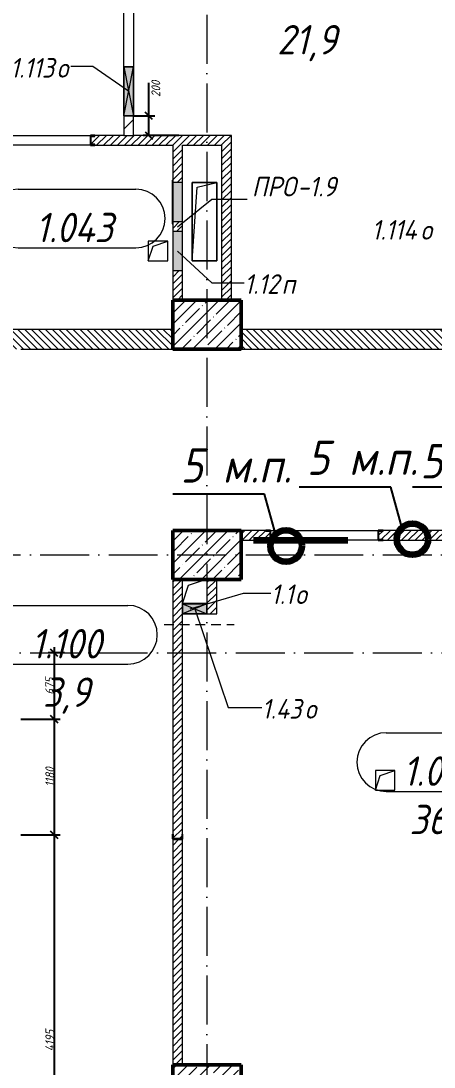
# Model space of a CAD drawing. Header units: millimetres. Extents: x -401725 to 250493, y 305116 to 802890.
# Drawn here: x -95265 to -91045, y 529373 to 540044 of the extents above; entities that cross this region are included whole.
import ezdxf

# ---------------------------------------------------------------- set-up
doc = ezdxf.new("R2010")
doc.units = ezdxf.units.MM
doc.linetypes.add('200_ШТРИХ_ш1п0_6_', pattern=[160, 100, -60])
doc.linetypes.add('50_200_ШТРИХ_1Т_ш5_п1_п1_', pattern=[700, 500, -100, 0, -100])
for name, color, linetype, lineweight in [('20.3) Грунтовка', 1, 'Continuous', 90), ('20.5.2) СТ-8 Замена плитки Дм. монт штук', 200, 'Continuous', 211), ('A-____-____-DIMS', 7, 'Continuous', 9), ('A-DETL-GENF-OTLN', 7, 'Continuous', 9), ('A-FLOR-____-OTLN', 7, 'Continuous', 9), ('A-GENM-____-IDEN', 7, 'Continuous', 9), ('A-GENM-____-MCUT', 7, 'Continuous', 25), ('A-GENM-____-OTLN', 7, 'Continuous', 9), ('A-GENM-____-OTLN-1', 7, 'Continuous', 25), ('A-GLAZ-____-IDEN', 7, 'Continuous', 9), ('A-GLAZ-____-OTLN', 7, 'Continuous', 9), ('A-WALL-____-MCUT', 7, 'Continuous', 13), ('A-WALL-____-MCUT-1', 7, 'Continuous', 9), ('A-WALL-____-PATT-1', 7, 'Continuous', 9), ('A-WALL-FNSH-MCUT-1', 7, 'Continuous', 9), ('I-WALL-____-OTLN', 7, 'Continuous', 9), ('S-COLS-____-MCUT', 7, 'Continuous', 50), ('S-COLS-____-OTLN', 7, 'Continuous', 9), ('S-GRID-____-OTLN-1', 7, '50_200_ШТРИХ_1Т_ш5_п1_п1_', 9)]:
    doc.layers.add(name, color=color, linetype=linetype, lineweight=lineweight)
for name, color, linetype, lineweight, true_color in [('A-AREA-IDEN-1', 7, 'Continuous', 9, 0x000000), ('A-DETL-GENF-OTLN-3', 9, 'Continuous', 9, 0x808080), ('A-DETL-GENF-OTLN-4', 9, '200_ШТРИХ_ш1п0_6_', 9, 0x808080), ('A-GLAZ-____-OTLN-1', 7, 'Continuous', 9, 0xc0c0c0)]:
    doc.layers.add(name, color=color, linetype=linetype, lineweight=lineweight, true_color=true_color)
doc.styles.add('ISOCPEUR_I', font='isocpeui.ttf', dxfattribs={"width": 0.9, "height": 2.5})
doc.styles.add('ISOCPEUR_I_11', font='isocpeui.ttf', dxfattribs={"width": 0.9, "height": 200})
doc.styles.add('ISOCPEUR_I_7', font='isocpeui.ttf', dxfattribs={"width": 0.9, "height": 90})
doc.dimstyles.new('ISO-1_8_0_9К_СРЕДНИЙ_Кладочные_1', dxfattribs={"dimscale": 304.8, "dimtxt": 89.638306, "dimasz": 0.246063, "dimexe": 0.19685, "dimexo": 0, "dimgap": 0, "dimtad": 1, "dimdec": 3, "dimrnd": 0.001, "dimdsep": 46, "dimtxsty": 'ISOCPEUR_I_7', "dimblk1": 'OBLIQUE', "dimblk2": 'OBLIQUE', "dimsah": 1, "dimcen": 0.09, "dimdle": 0.19685, "dimazin": 0, "dimtfac": 1, "dimtdec": 4, "dimtix": 1, "dimtmove": 0, "dimatfit": 3, "dimfxl": 1, "dimtvp": 1, "dimtolj": 1, "dimtzin": 0, "dimarcsym": 2})
doc.dimstyles.new('ISO-1_8_0_9К_СРЕДНИЙ_Кладочные_2', dxfattribs={"dimscale": 304.8, "dimtxt": 89.638306, "dimasz": 0.246063, "dimexe": 0.19685, "dimexo": 0, "dimgap": 0, "dimtad": 1, "dimdec": 3, "dimrnd": 0.001, "dimdsep": 46, "dimtxsty": 'ISOCPEUR_I_7', "dimblk1": 'OBLIQUE', "dimblk2": 'OBLIQUE', "dimsah": 1, "dimcen": 0.09, "dimdle": 0.19685, "dimazin": 0, "dimtfac": 1, "dimtdec": 4, "dimtix": 1, "dimtmove": 1, "dimatfit": 3, "dimfxl": 1, "dimtvp": 1, "dimtolj": 1, "dimtzin": 0, "dimarcsym": 2})
pattern_1 = [(135, (-176515.067, 459015.94), (-35.35534, -35.35534), [])]
pattern_2 = [(45, (-176515.067, 459015.94), (-35.35534, 35.35534), [])]

# ---------------------------------------------------------------- blocks, each defined once
blk = doc.blocks.new('BSC_Колонна _Прямоугольная - 500х700-V155-АР1_План отверстий 1 этажа в осях 1-64_Ю-ЯЯ')
at = {"layer": 'S-COLS-____-OTLN'}
h = blk.add_hatch(dxfattribs=at)
h.set_pattern_fill('FP_167', color=256, style=0, pattern_type=2)
h.set_pattern_definition([(315, (-70131.04, 83150), (114.04925, 114.04925), []), (315, (-70131.04, 83035.95), (114.04925, 114.04925), [201.613, -40.323, 3.353, -36.97])])
h.paths.add_polyline_path([(-250, -350), (250, -350), (250, 350), (-250, 350)], flags=0)
at = {"layer": 'S-COLS-____-MCUT'}
for p, q in [((250, 350), (-250, 350)), ((-250, 350), (-250, -350)), ((250, -350), (250, 350)), ((-250, -350), (250, -350))]:
    blk.add_line(p, q, dxfattribs=at)
blk = doc.blocks.new('BSC_Колонна _Прямоугольная - 500х700-V158-АР1_План отверстий 1 этажа в осях 1-64_Ю-ЯЯ')
at = {"layer": 'S-COLS-____-OTLN'}
h = blk.add_hatch(dxfattribs=at)
h.set_pattern_fill('FP_170', color=256, style=0, pattern_type=2)
h.set_pattern_definition([(315, (-75581.04, 83150), (114.04925, 114.04925), []), (315, (-75581.04, 83035.95), (114.04925, 114.04925), [201.613, -40.323, 3.353, -36.97])])
h.paths.add_polyline_path([(-250, -350), (250, -350), (250, 350), (-250, 350)], flags=0)
at = {"layer": 'S-COLS-____-MCUT'}
for p, q in [((250, 350), (-250, 350)), ((-250, 350), (-250, -350)), ((250, -350), (250, 350)), ((-250, -350), (250, -350))]:
    blk.add_line(p, q, dxfattribs=at)
blk = doc.blocks.new('BSC_Колонна _Прямоугольная - 500х700-V161-АР1_План отверстий 1 этажа в осях 1-64_Ю-ЯЯ')
at = {"layer": 'S-COLS-____-OTLN'}
h = blk.add_hatch(dxfattribs=at)
h.set_pattern_fill('FP_173', color=256, style=0, pattern_type=2)
h.set_pattern_definition([(315, (-77931.04, 83150), (114.04925, 114.04925), []), (315, (-77931.04, 83035.95), (114.04925, 114.04925), [201.613, -40.323, 3.353, -36.97])])
h.paths.add_polyline_path([(-250, 350), (-250, -350), (250, -350), (250, 350)], flags=0)
at = {"layer": 'S-COLS-____-MCUT'}
for p, q in [((250, 350), (-250, 350)), ((-250, 350), (-250, -350)), ((250, -350), (250, 350)), ((-250, -350), (250, -350))]:
    blk.add_line(p, q, dxfattribs=at)
blk = doc.blocks.new('154_Фахверк_СКБ_Швеллер - Тип_100_3600-27825154-АР1_План отверстий 1 этажа в осях 1-64_Ю-ЯЯ')
at = {"layer": 'A-GENM-____-MCUT'}
for p, q in [((175, 50), (125, 50)), ((125, 50), (125, -50)), ((128, 47), (175, 47)), ((128, -47), (128, 47)), ((175, 47), (175, 50)), ((125, -50), (175, -50)), ((175, -47), (128, -47)), ((175, -50), (175, -47))]:
    blk.add_line(p, q, dxfattribs=at)
blk = doc.blocks.new('154_Фахверк_СКБ_Швеллер - Тип_100_4010-27789772-АР1_План отверстий 1 этажа в осях 1-64_Ю-ЯЯ')
at = {"layer": 'A-GENM-____-MCUT'}
for p, q in [((175, 50), (125, 50)), ((125, 50), (125, -50)), ((128, 47), (175, 47)), ((128, -47), (128, 47)), ((175, 47), (175, 50)), ((125, -50), (175, -50)), ((175, -47), (128, -47)), ((175, -50), (175, -47))]:
    blk.add_line(p, q, dxfattribs=at)
blk = doc.blocks.new('154_Стойка_СКБ_Швеллер - СМ-2230_100-28218823-АР1_План отверстий 1 этажа в осях 1-64_Ю-ЯЯ')
at = {"layer": 'A-GENM-____-MCUT'}
for p, q in [((171, 50), (125, 50)), ((125, 50), (125, -50)), ((129.5, 42.4), (171, 42.4)), ((129.5, -42.4), (129.5, 42.4)), ((171, 42.4), (171, 50)), ((125, -50), (171, -50)), ((171, -42.4), (129.5, -42.4)), ((171, -50), (171, -42.4))]:
    blk.add_line(p, q, dxfattribs=at)
blk = doc.blocks.new('AR_Отверстие Ниша - Лючок-32402270-АР1_План отверстий 1 этажа в осях 1-64_Ю-ЯЯ')
at = {"layer": 'A-GLAZ-____-OTLN'}
blk.add_hatch(color=256, dxfattribs=at).paths.add_polyline_path([(200, -50), (200, 50), (-200, 50), (-200, -50)], flags=0)
for p, q in [((200, 50), (-200, 50)), ((-200, 50), (-200, -50)), ((200, -50), (200, 50)), ((-200, -50), (200, -50))]:
    blk.add_line(p, q, dxfattribs=at)
blk = doc.blocks.new('Л_Общий_Лючок - Лючок-29684370-АР1_План отверстий 1 этажа в осях 1-64_Ю-ЯЯ')
at = {"layer": 'A-GLAZ-____-OTLN-1'}
blk.add_hatch(color=256, dxfattribs=at).paths.add_polyline_path([(-24, 0), (424, 0), (424, 6), (-24, 6)], flags=0)
at = {"layer": 'A-GLAZ-____-OTLN'}
for p, q in [((424, 6), (-24, 6)), ((-24, 6), (-24, 0)), ((424, 6), (424, 0))]:
    blk.add_line(p, q, dxfattribs=at)
blk = doc.blocks.new('AR_Отверстие Ниша - Лючок-32402300-АР1_План отверстий 1 этажа в осях 1-64_Ю-ЯЯ')
at = {"layer": 'A-GLAZ-____-OTLN'}
blk.add_hatch(color=256, dxfattribs=at).paths.add_polyline_path([(200, -50), (200, 50), (-200, 50), (-200, -50)], flags=0)
for p, q in [((200, 50), (-200, 50)), ((-200, 50), (-200, -50)), ((200, -50), (200, 50)), ((-200, -50), (200, -50))]:
    blk.add_line(p, q, dxfattribs=at)
blk = doc.blocks.new('AR_Отверстие прямоугольное _в плите_ - AR_Отверстие прямоугольное _в плите_-30459597-АР1_План отверстий 1 этажа в осях 1-64_Ю-ЯЯ')
at = {"layer": 'A-GENM-____-OTLN'}
for p, q in [((100, 100), (-100, 100)), ((-100, 100), (-100, -100)), ((-100, -100), (-50, 50)), ((-50, 50), (100, 100)), ((100, -100), (100, 100)), ((-100, -100), (100, -100))]:
    blk.add_line(p, q, dxfattribs=at)
blk = doc.blocks.new('AR_Отверстие прямоугольное _в плите_ - AR_Отверстие прямоугольное _в плите_-30459798-АР1_План отверстий 1 этажа в осях 1-64_Ю-ЯЯ')
at = {"layer": 'A-GENM-____-OTLN'}
for p, q in [((125, 400), (-125, 400)), ((-125, 400), (-125, -400)), ((-125, -400), (-75, 350)), ((-75, 350), (125, 400)), ((125, -400), (125, 400)), ((-125, -400), (125, -400))]:
    blk.add_line(p, q, dxfattribs=at)
blk = doc.blocks.new('AR_Отверстие прямоугольное _в плите_ - AR_Отверстие прямоугольное _в плите_-V239-АР1_План отверстий 1 этажа в осях 1-64_Ю-ЯЯ')
at = {"layer": 'A-GENM-____-OTLN'}
for p, q in [((-63, 63), (110, 120)), ((-125, -125), (-63, 63)), ((-125, -125), (125, -125))]:
    blk.add_line(p, q, dxfattribs=at)
blk = doc.blocks.new('AR_Отверстие прямоугольное _в стене__БезПР - AR_Отверстие прямоугольное _в стене__БезПР-36427942-АР1_План отверстий 1 этажа в осях 1-64_Ю-ЯЯ')
at = {"layer": 'A-GLAZ-____-OTLN'}
blk.add_hatch(color=256, dxfattribs=at).paths.add_polyline_path([(-250, -50), (250, -50), (250, 50), (-250, 50)], flags=0)
at = {"layer": 'A-DETL-GENF-OTLN'}
for p, q in [((-250, -50), (-250, 50)), ((-250, 50), (250, 50)), ((250, 50), (-250, -50)), ((-250, 50), (250, -50)), ((250, 50), (-250, 50)), ((-250, 50), (-250, -50)), ((250, 50), (250, -50)), ((250, -50), (250, 50)), ((250, -50), (-250, -50)), ((-250, -50), (250, -50))]:
    blk.add_line(p, q, dxfattribs=at)
at = {"layer": 'A-GLAZ-____-OTLN'}
blk.add_line((250, 50), (-250, 50), dxfattribs=at)
blk = doc.blocks.new('AR_Отверстие прямоугольное _в стене__БезПР - AR_Отверстие прямоугольное _в стене__БезПР-36428405-АР1_План отверстий 1 этажа в осях 1-64_Ю-ЯЯ')
at = {"layer": 'A-GLAZ-____-OTLN'}
blk.add_hatch(color=256, dxfattribs=at).paths.add_polyline_path([(125, -50), (125, 50), (-125, 50), (-125, -50)], flags=0)
at = {"layer": 'A-DETL-GENF-OTLN'}
for p, q in [((-125, -50), (-125, 50)), ((-125, 50), (125, 50)), ((125, 50), (-125, -50)), ((-125, 50), (125, -50)), ((125, 50), (-125, 50)), ((-125, 50), (-125, -50)), ((125, 50), (125, -50)), ((125, -50), (125, 50)), ((125, -50), (-125, -50)), ((-125, -50), (125, -50))]:
    blk.add_line(p, q, dxfattribs=at)
at = {"layer": 'A-GLAZ-____-OTLN'}
blk.add_line((125, 50), (-125, 50), dxfattribs=at)
blk = doc.blocks.new('DET_L_Имитация разреза_ISO2-5 - Верх-36715168-АР1_План отверстий 1 этажа в осях 1-64_Ю-ЯЯ')
at = {"layer": 'A-DETL-GENF-OTLN-4'}
blk.add_line((143, 0), (857, 0), dxfattribs=at)
blk = doc.blocks.new('_Oblique')
at = {"color": 0, "linetype": 'ByBlock', "lineweight": -2}
blk.add_line((-0.5, -0.5), (0.5, 0.5), dxfattribs=at)
blk = doc.blocks.new('*D13667')
at = {"layer": 'A-____-____-DIMS', "color": 0, "lineweight": -2, "transparency": 16777216}
for p, q in [((-93958, 539077), (-93958, 539413)), ((-93958, 538877), (-93958, 539137)), ((-94115, 539077), (-93898, 539077)), ((-93651, 538877), (-94018, 538877))]:
    blk.add_line(p, q, dxfattribs=at)
at = {"layer": 'Defpoints', "color": 0, "transparency": 16777216}
for p in [(-94115, 539077), (-93958, 538877), (-93651, 538877)]:
    blk.add_point(p, dxfattribs=at)
at = {"layer": 'A-____-____-DIMS', "color": 0, "lineweight": -2, "transparency": 16777216, "xscale": 75, "yscale": 75, "zscale": 75}
for p, rotation in [((-93958, 539077), 90), ((-93958, 538877), 270)]:
    blk.add_blockref('_Oblique', p, dxfattribs=dict(at, rotation=rotation))
at = {"layer": 'A-____-____-DIMS', "color": 0, "transparency": 16777216, "insert": (-93932, 539269), "char_height": 90, "width": 409.58, "attachment_point": 1, "rotation": 90, "line_spacing_factor": 1.149209, "style": 'ISOCPEUR_I_7'}
blk.add_mtext('\\A1;200', dxfattribs=at)
blk = doc.blocks.new('*D13673')
at = {"layer": 'A-____-____-DIMS', "color": 0, "lineweight": -2, "transparency": 16777216}
for p, q in [((-94819, 533597), (-94985, 533597)), ((-94925, 533657), (-94925, 532862)), ((-95265, 532922), (-94865, 532922))]:
    blk.add_line(p, q, dxfattribs=at)
at = {"layer": 'Defpoints', "color": 0, "transparency": 16777216}
for p in [(-94819, 533597), (-95265, 532922), (-94925, 532922)]:
    blk.add_point(p, dxfattribs=at)
at = {"layer": 'A-____-____-DIMS', "color": 0, "lineweight": -2, "transparency": 16777216, "xscale": 75, "yscale": 75, "zscale": 75}
for p, rotation in [((-94925, 533597), 90), ((-94925, 532922), 270)]:
    blk.add_blockref('_Oblique', p, dxfattribs=dict(at, rotation=rotation))
at = {"layer": 'A-____-____-DIMS', "color": 0, "transparency": 16777216, "insert": (-94971, 533259), "char_height": 90, "width": 409.58, "attachment_point": 5, "rotation": 90, "style": 'ISOCPEUR_I_7'}
blk.add_mtext('\\A1;675', dxfattribs=at)
blk = doc.blocks.new('*D13674')
at = {"layer": 'A-____-____-DIMS', "color": 0, "lineweight": -2, "transparency": 16777216}
for p, q in [((-94925, 532982), (-94925, 531682)), ((-95265, 532922), (-94865, 532922)), ((-95265, 531742), (-94865, 531742))]:
    blk.add_line(p, q, dxfattribs=at)
at = {"layer": 'Defpoints', "color": 0, "transparency": 16777216}
for p in [(-95265, 532922), (-95265, 531742), (-94925, 531742)]:
    blk.add_point(p, dxfattribs=at)
at = {"layer": 'A-____-____-DIMS', "color": 0, "lineweight": -2, "transparency": 16777216, "xscale": 75, "yscale": 75, "zscale": 75}
for p, rotation in [((-94925, 532922), 90), ((-94925, 531742), 270)]:
    blk.add_blockref('_Oblique', p, dxfattribs=dict(at, rotation=rotation))
at = {"layer": 'A-____-____-DIMS', "color": 0, "transparency": 16777216, "insert": (-94970, 532332), "char_height": 90, "width": 463.36, "attachment_point": 5, "rotation": 90, "style": 'ISOCPEUR_I_7'}
blk.add_mtext('\\A1;1180', dxfattribs=at)
blk = doc.blocks.new('*D13675')
at = {"layer": 'A-____-____-DIMS', "color": 0, "lineweight": -2, "transparency": 16777216}
for p, q in [((-94925, 531802), (-94925, 527487)), ((-95265, 531742), (-94865, 531742)), ((-95265, 527547), (-94865, 527547))]:
    blk.add_line(p, q, dxfattribs=at)
at = {"layer": 'Defpoints', "color": 0, "transparency": 16777216}
for p in [(-95265, 531742), (-95265, 527547), (-94925, 527547)]:
    blk.add_point(p, dxfattribs=at)
at = {"layer": 'A-____-____-DIMS', "color": 0, "lineweight": -2, "transparency": 16777216, "xscale": 75, "yscale": 75, "zscale": 75}
for p, rotation in [((-94925, 531742), 90), ((-94925, 527547), 270)]:
    blk.add_blockref('_Oblique', p, dxfattribs=dict(at, rotation=rotation))
at = {"layer": 'A-____-____-DIMS', "color": 0, "transparency": 16777216, "insert": (-94970, 529644), "char_height": 90, "width": 521.28, "attachment_point": 5, "rotation": 90, "style": 'ISOCPEUR_I_7'}
blk.add_mtext('\\A1;4195', dxfattribs=at)
blk = doc.blocks.new('AAR_СКБ_Марка_помещения_1_5 ммп - Номер _ Площадь-27962135-АИ_План этажа_Стены_1')
at = {"layer": 'A-AREA-IDEN-1'}
for p, q in [((-2.987, 3), (3.013, 3)), ((-2.987, 0), (3.013, 0))]:
    blk.add_line(p, q, dxfattribs=at)
for centre, start, end in [((-2.987, 1.5), 90, 270), ((3.013, 1.5), 270, 90)]:
    blk.add_arc(centre, 1.5, start, end, dxfattribs=at)

msp = doc.modelspace()

# ---------------------------------------------------------------- hatches: boundary and pattern name
at = {"layer": 'A-WALL-____-PATT-1'}
h = msp.add_hatch(dxfattribs=at)
h.set_pattern_fill('FP_4', color=256, style=0, pattern_type=2)
h.set_pattern_definition([(45, (-176515.07, 459015.94), (-84.85281, 84.85281), [])])
h.paths.add_polyline_path([(-94215.0675, 538876.983), (-94115.0675, 538876.983), (-94115.0675, 539076.983), (-94215.0675, 539076.983)], flags=0)
h.paths.add_polyline_path([(-94122.6675, 540401.483), (-94122.6675, 540442.983), (-94115.0675, 540442.983), (-94115.0675, 540696.983), (-94215.0675, 540696.983), (-94215.0675, 540442.983), (-94207.4675, 540442.983), (-94207.4675, 540401.483)], flags=0)
h = msp.add_hatch(dxfattribs=at)
h.set_pattern_fill('FP_5', color=256, style=0, pattern_type=2)
h.set_pattern_definition(pattern_2)
h.paths.add_polyline_path([(-93457.9448, 538776.983), (-93115.0675, 538776.983), (-93115.0675, 538876.983), (-94509.0675, 538876.983), (-94509.0675, 538869.383), (-94550.5675, 538869.383), (-94550.5675, 538784.583), (-94509.0675, 538784.583), (-94509.0675, 538776.983), (-93615.0675, 538776.983)], flags=0)
h.paths.add_polyline_path([(-96105.0675, 538776.983), (-95601.0675, 538776.983), (-95601.0675, 538784.583), (-95559.5675, 538784.583), (-95559.5675, 538869.383), (-95601.0675, 538869.383), (-95601.0675, 538876.983), (-97669.0675, 538876.983), (-97669.0675, 538869.383), (-97710.5675, 538869.383), (-97710.5675, 538784.583), (-97669.0675, 538784.583), (-97669.0675, 538776.983), (-96992.9462, 538776.983)], flags=0)
h.paths.add_polyline_path([(-98761.0675, 538776.983), (-98760.4468, 538784.583), (-98719.5675, 538784.583), (-98719.5675, 538869.383), (-98761.0675, 538869.383), (-98761.0675, 538876.983), (-99015.0675, 538876.983), (-99015.0675, 538776.983), (-98915.0675, 538776.983)], flags=0)
h = msp.add_hatch(dxfattribs=at)
h.set_pattern_fill('FP_5', color=256, style=0, pattern_type=2)
h.set_pattern_definition(pattern_2)
h.paths.add_polyline_path([(-93715.0675, 537196.983), (-93615.0675, 537196.983), (-93615.0675, 537496.983), (-93715.0675, 537496.983), (-93715.0675, 537228.1053)], flags=0)
h.paths.add_polyline_path([(-93715.0675, 537896.983), (-93615.0675, 537896.983), (-93615.0675, 537996.983), (-93715.0675, 537996.983)], flags=0)
h.paths.add_polyline_path([(-93715.0675, 538396.983), (-93615.0675, 538396.983), (-93615.0675, 538776.983), (-93715.0675, 538776.983)], flags=0)
h = msp.add_hatch(dxfattribs=at)
h.set_pattern_fill('FP_5', color=256, style=0, pattern_type=2)
h.set_pattern_definition(pattern_2)
h.paths.add_polyline_path([(-93115.0675, 537196.983), (-93115.0675, 538776.983), (-93215.0675, 538776.983), (-93215.0675, 537196.983)], flags=0)
h = msp.add_hatch(dxfattribs=at)
h.set_pattern_fill('FP_6', color=256, style=0, pattern_type=2)
h.set_pattern_definition(pattern_1)
h.paths.add_polyline_path([(-93715.0675, 536696.983), (-93715.0675, 536896.983), (-98315.0675, 536896.983), (-98315.0675, 536696.983), (-95225.4455, 536696.983)], flags=0)
h = msp.add_hatch(dxfattribs=at)
h.set_pattern_fill('FP_6', color=256, style=0, pattern_type=2)
h.set_pattern_definition(pattern_1)
h.paths.add_polyline_path([(-90415.0675, 536696.983), (-90415.0675, 536896.983), (-93015.0675, 536896.983), (-93015.0675, 536696.983), (-91690.4442, 536696.983)], flags=0)
h = msp.add_hatch(dxfattribs=at)
h.set_pattern_fill('FP_5', color=256, style=0, pattern_type=2)
h.set_pattern_definition(pattern_2)
h.paths.add_polyline_path([(-88155.4428, 534746.983), (-87965.0675, 534746.983), (-87965.0675, 534846.983), (-89765.0675, 534846.983), (-89765.0675, 534746.983)], flags=0)
h.paths.add_polyline_path([(-89815.0675, 534746.983), (-89815.0675, 534749.983), (-89768.0675, 534749.983), (-89768.0675, 534843.983), (-89815.0675, 534843.983), (-89815.0675, 534846.983), (-91565.0675, 534846.983), (-91565.0675, 534843.983), (-91612.0675, 534843.983), (-91612.0675, 534749.983), (-91565.0675, 534749.983), (-91565.0675, 534746.983)], flags=0)
h.paths.add_polyline_path([(-92765.0675, 534746.983), (-92765.0675, 534749.983), (-92718.0675, 534749.983), (-92718.0675, 534843.983), (-92765.0675, 534843.983), (-92765.0675, 534846.983), (-93015.0675, 534846.983), (-93015.0675, 534746.983)], flags=0)
h = msp.add_hatch(dxfattribs=at)
h.set_pattern_fill('FP_5', color=256, style=0, pattern_type=2)
h.set_pattern_definition(pattern_2)
h.paths.add_polyline_path([(-93715.0675, 529396.983), (-93615.0675, 529396.983), (-93615.0675, 531696.983), (-93715.0675, 531696.983)], flags=0)
h.paths.add_polyline_path([(-93618.0675, 531699.983), (-93618.0675, 531746.983), (-93615.0675, 531746.983), (-93615.0675, 534346.983), (-93715.0675, 534346.983), (-93715.0675, 531746.983), (-93712.0675, 531746.983), (-93712.0675, 531699.983), (-93662.4283, 531699.983)], flags=0)
h = msp.add_hatch(dxfattribs=at)
h.set_pattern_fill('FP_5', color=256, style=0, pattern_type=2)
h.set_pattern_definition(pattern_2)
h.paths.add_polyline_path([(-93365.0675, 533996.983), (-93265.0675, 533996.983), (-93265.0675, 534346.983), (-93365.0675, 534346.983), (-93365.0675, 534096.983)], flags=0)

# ---------------------------------------------------------------- linework, layer by layer
at = {"layer": '20.3) Грунтовка', "color": 18, "lineweight": 25, "true_color": 0x000000}
for p, q in [((-92778.3935, 535218.3628), (-93715.0675, 535218.3628)), ((-92657.0555, 534788.7923), (-92778.3935, 535218.3628)), ((-91487.9902, 535287.4974), (-92424.6641, 535287.4974)), ((-91366.6521, 534857.9269), (-91487.9902, 535287.4974)), ((-90329.5439, 535287.4974), (-91266.2178, 535287.4974))]:
    msp.add_line(p, q, dxfattribs=at)
at = {"layer": '20.3) Грунтовка'}
for centre in [(-91266.2178, 534757.4834), (-92556.6212, 534688.3488)]:
    msp.add_circle(centre, 160.5004, dxfattribs=at)
at = {"layer": '20.5.2) СТ-8 Замена плитки Дм. монт штук'}
msp.add_lwpolyline([(-92890.0675, 534746.983), (-91924.8244, 534746.983)], dxfattribs=at)
at = {"layer": 'A-FLOR-____-OTLN'}
for p, q in [((-93515.0675, 538396.983), (-93265.0675, 538396.983)), ((-93515.0675, 537596.983), (-93515.0675, 538396.983)), ((-93265.0675, 538396.983), (-93265.0675, 537596.983)), ((-93265.0675, 537596.983), (-93515.0675, 537596.983)), ((-93365.0675, 534101.983), (-93615.0675, 534101.983))]:
    msp.add_line(p, q, dxfattribs=at)
at = {"layer": 'A-GENM-____-IDEN'}
for p, q in [((-93665.0675, 537942.3712), (-93315.5079, 538227.0308)), ((-93315.5079, 538227.0308), (-92953.6916, 538227.0308))]:
    msp.add_line(p, q, dxfattribs=at)
at = {"layer": 'A-GLAZ-____-IDEN'}
for p, q in [((-94530.2467, 539578.1274), (-94755.3624, 539578.1274)), ((-94165.0675, 539326.983), (-94530.2467, 539578.1274)), ((-93665.0675, 537696.983), (-93315.5079, 537372.3495)), ((-93315.5079, 537372.3495), (-92983.9483, 537372.3495)), ((-93535.0675, 534046.983), (-92991.5078, 534208.6197)), ((-92991.5078, 534208.6197), (-92712.4446, 534208.6197)), ((-93490.0675, 534046.983), (-93148.4365, 533039.2133)), ((-93148.4365, 533039.2133), (-92804.8677, 533039.2133))]:
    msp.add_line(p, q, dxfattribs=at)
at = {"layer": 'A-WALL-____-MCUT'}
for p, q in [((-93715.0675, 536896.983), (-98315.0675, 536896.983)), ((-90415.0675, 536896.983), (-93015.0675, 536896.983)), ((-95265.0675, 536696.983), (-93715.0675, 536696.983)), ((-93015.0675, 536696.983), (-90215.0675, 536696.983))]:
    msp.add_line(p, q, dxfattribs=at)
at = {"layer": 'A-WALL-____-MCUT-1'}
msp.add_line((-94215.0675, 538876.983), (-94115.0675, 538876.983), dxfattribs=at)
at = {"layer": 'A-WALL-FNSH-MCUT-1'}
for p, q in [((-94215.0675, 539076.983), (-94215.0675, 538876.983)), ((-94115.0675, 538876.983), (-94115.0675, 539076.983)), ((-94215.0675, 538876.983), (-94509.0675, 538876.983)), ((-93115.0675, 538876.983), (-94115.0675, 538876.983)), ((-93115.0675, 537196.983), (-93115.0675, 538876.983)), ((-94509.0675, 538776.983), (-93715.0675, 538776.983)), ((-93715.0675, 538776.983), (-93715.0675, 538396.983)), ((-93615.0675, 538776.983), (-93215.0675, 538776.983)), ((-93615.0675, 538396.983), (-93615.0675, 538776.983)), ((-93215.0675, 538776.983), (-93215.0675, 537196.983)), ((-93715.0675, 537996.983), (-93715.0675, 537896.983)), ((-93615.0675, 537896.983), (-93615.0675, 537996.983)), ((-93715.0675, 537496.983), (-93715.0675, 537196.983)), ((-93615.0675, 537196.983), (-93615.0675, 537496.983)), ((-92765.0675, 534846.983), (-93015.0675, 534846.983)), ((-89815.0675, 534846.983), (-91565.0675, 534846.983)), ((-93015.0675, 534746.983), (-92765.0675, 534746.983)), ((-91565.0675, 534746.983), (-89815.0675, 534746.983)), ((-93715.0675, 534346.983), (-93715.0675, 531746.983)), ((-93615.0675, 534096.983), (-93615.0675, 534346.983)), ((-93365.0675, 534346.983), (-93365.0675, 534096.983)), ((-93265.0675, 533996.983), (-93265.0675, 534346.983)), ((-93615.0675, 531746.983), (-93615.0675, 533996.983)), ((-93365.0675, 533996.983), (-93265.0675, 533996.983)), ((-93715.0675, 531696.983), (-93715.0675, 529396.983)), ((-93615.0675, 529396.983), (-93615.0675, 531696.983))]:
    msp.add_line(p, q, dxfattribs=at)
at = {"layer": 'I-WALL-____-OTLN'}
for p, q in [((-94215.0675, 539576.983), (-94215.0675, 540396.983)), ((-94115.0675, 540396.983), (-94115.0675, 539576.983)), ((-95555.0675, 538876.983), (-94555.0675, 538876.983)), ((-94555.0675, 538776.983), (-95555.0675, 538776.983)), ((-92715.0675, 534846.983), (-91615.0675, 534846.983)), ((-91615.0675, 534746.983), (-92715.0675, 534746.983))]:
    msp.add_line(p, q, dxfattribs=at)
at = {"layer": 'S-GRID-____-OTLN-1'}
for p, q in [((-93365.0675, 549908.7924), (-93365.0675, 498597.5699)), ((-127273.0498, 534596.983), (-72440.6609, 534596.983)), ((-142077.6215, 533596.983), (-72440.6609, 533596.983))]:
    msp.add_line(p, q, dxfattribs=at)

# ---------------------------------------------------------------- block references
at = {"layer": 'A-AREA-IDEN-1', "xscale": 199.9999999999999, "yscale": 199.9999999999999, "zscale": 199.9999999999999}
for p in [(-94694.4581, 537728.6689), (-94774.86, 533482.5412), (-90935.9379, 532183.3128)]:
    msp.add_blockref('AAR_СКБ_Марка_помещения_1_5 ммп - Номер _ Площадь-27962135-АИ_План этажа_Стены_1', p, dxfattribs=at)
at = {"layer": 'A-DETL-GENF-OTLN-3'}
msp.add_blockref('DET_L_Имитация разреза_ISO2-5 - Верх-36715168-АР1_План отверстий 1 этажа в осях 1-64_Ю-ЯЯ', (-93945.0675, 533886.983), dxfattribs=at)
at = {"layer": 'A-GENM-____-OTLN'}
for name, p in [('AR_Отверстие прямоугольное _в плите_ - AR_Отверстие прямоугольное _в плите_-30459798-АР1_План отверстий 1 этажа в осях 1-64_Ю-ЯЯ', (-93390.0675, 537996.983)), ('AR_Отверстие прямоугольное _в плите_ - AR_Отверстие прямоугольное _в плите_-30459597-АР1_План отверстий 1 этажа в осях 1-64_Ю-ЯЯ', (-93865.0675, 537696.983)), ('AR_Отверстие прямоугольное _в плите_ - AR_Отверстие прямоугольное _в плите_-V239-АР1_План отверстий 1 этажа в осях 1-64_Ю-ЯЯ', (-93490.0675, 534226.983)), ('AR_Отверстие прямоугольное _в плите_ - AR_Отверстие прямоугольное _в плите_-30459597-АР1_План отверстий 1 этажа в осях 1-64_Ю-ЯЯ', (-91545.0675, 532296.983))]:
    msp.add_blockref(name, p, dxfattribs=at)
at = {"layer": 'A-GENM-____-OTLN-1'}
for name, p in [('154_Стойка_СКБ_Швеллер - СМ-2230_100-28218823-АР1_План отверстий 1 этажа в осях 1-64_Ю-ЯЯ', (-94680.0675, 538826.983)), ('154_Фахверк_СКБ_Швеллер - Тип_100_3600-27825154-АР1_План отверстий 1 этажа в осях 1-64_Ю-ЯЯ', (-91740.0675, 534796.983))]:
    msp.add_blockref(name, p, dxfattribs=at)
for name, p, rotation in [('154_Фахверк_СКБ_Швеллер - Тип_100_3600-27825154-АР1_План отверстий 1 этажа в осях 1-64_Ю-ЯЯ', (-92590.0675, 534796.983), 180), ('154_Фахверк_СКБ_Швеллер - Тип_100_4010-27789772-АР1_План отверстий 1 этажа в осях 1-64_Ю-ЯЯ', (-93665.0675, 531571.983), 89.99999999999986)]:
    msp.add_blockref(name, p, dxfattribs=dict(at, rotation=rotation))
at = {"layer": 'A-GLAZ-____-OTLN'}
for name, p, rotation in [('AR_Отверстие прямоугольное _в стене__БезПР - AR_Отверстие прямоугольное _в стене__БезПР-36427942-АР1_План отверстий 1 этажа в осях 1-64_Ю-ЯЯ', (-94165.0675, 539326.983), 90), ('Л_Общий_Лючок - Лючок-29684370-АР1_План отверстий 1 этажа в осях 1-64_Ю-ЯЯ', (-93715.0675, 537996.983), 90), ('AR_Отверстие Ниша - Лючок-32402270-АР1_План отверстий 1 этажа в осях 1-64_Ю-ЯЯ', (-93665.0675, 538196.983), 270), ('AR_Отверстие Ниша - Лючок-32402300-АР1_План отверстий 1 этажа в осях 1-64_Ю-ЯЯ', (-93665.0675, 537696.983), 270)]:
    msp.add_blockref(name, p, dxfattribs=dict(at, rotation=rotation))
msp.add_blockref('AR_Отверстие прямоугольное _в стене__БезПР - AR_Отверстие прямоугольное _в стене__БезПР-36428405-АР1_План отверстий 1 этажа в осях 1-64_Ю-ЯЯ', (-93490.0675, 534046.983), dxfattribs=at)
at = {"layer": 'S-COLS-____-OTLN', "rotation": 89.9999999999999}
for name, p in [('BSC_Колонна _Прямоугольная - 500х700-V161-АР1_План отверстий 1 этажа в осях 1-64_Ю-ЯЯ', (-93365.0675, 536946.983)), ('BSC_Колонна _Прямоугольная - 500х700-V158-АР1_План отверстий 1 этажа в осях 1-64_Ю-ЯЯ', (-93365.0675, 534596.983)), ('BSC_Колонна _Прямоугольная - 500х700-V155-АР1_План отверстий 1 этажа в осях 1-64_Ю-ЯЯ', (-93365.0675, 529146.983))]:
    msp.add_blockref(name, p, dxfattribs=at)

# ---------------------------------------------------------------- texts
at = {"layer": '20.3) Грунтовка', "char_height": 350, "attachment_point": 1, "style": 'ISOCPEUR_I_11'}
for insert, width in [((-92345.2992, 535763.3484), 1135.881336), ((-91186.8529, 535727.7191), 1414.039992), ((-93635.7025, 535684.8873), 1123.079987)]:
    msp.add_mtext('5 м.п.', dxfattribs=dict(at, insert=insert, width=width))
at = {"layer": 'A-AREA-IDEN-1', "char_height": 300, "attachment_point": 8, "line_spacing_factor": 1.139951, "style": 'ISOCPEUR_I'}
for s, insert, width in [('\\pxqc,t8.46667,16.93333,25.4,33.86667,42.33333,50.8,59.26667,67.73333,76.2,84.66667,93.13333,101.6,110.06667,118.53333,127,135.46667,143.93333,152.4,160.86667,169.33333,177.8,186.26667,194.73333,203.2,211.66667,220.13333,228.6,237.06667,245.53333,254,262.46667,270.93333;{21,9}', (-92342.3045, 539632.484), 702), ('\\pxqc,t8.46667,16.93333,25.4,33.86667,42.33333,50.8,59.26667,67.73333,76.2,84.66667,93.13333,101.6,110.06667,118.53333,127,135.46667,143.93333,152.4,160.86667,169.33333,177.8,186.26667,194.73333,203.2,211.66667,220.13333,228.6,237.06667,245.53333,254,262.46667,270.93333;{1.043}', (-94719.8871, 537786.9987), 940), ('\\pxqc,t8.46667,16.93333,25.4,33.86667,42.33333,50.8,59.26667,67.73333,76.2,84.66667,93.13333,101.6,110.06667,118.53333,127,135.46667,143.93333,152.4,160.86667,169.33333,177.8,186.26667,194.73333,203.2,211.66667,220.13333,228.6,237.06667,245.53333,254,262.46667,270.93333;{1.100}', (-94800.289, 533540.871), 846), ('\\pxqc,t8.46667,16.93333,25.4,33.86667,42.33333,50.8,59.26667,67.73333,76.2,84.66667,93.13333,101.6,110.06667,118.53333,127,135.46667,143.93333,152.4,160.86667,169.33333,177.8,186.26667,194.73333,203.2,211.66667,220.13333,228.6,237.06667,245.53333,254,262.46667,270.93333;{3,9}', (-94799.289, 532976.9231), 542), ('\\pxqc,t8.46667,16.93333,25.4,33.86667,42.33333,50.8,59.26667,67.73333,76.2,84.66667,93.13333,101.6,110.06667,118.53333,127,135.46667,143.93333,152.4,160.86667,169.33333,177.8,186.26667,194.73333,203.2,211.66667,220.13333,228.6,237.06667,245.53333,254,262.46667,270.93333;{1.098}', (-90961.367, 532241.6426), 900), ('\\pxqc,t8.46667,16.93333,25.4,33.86667,42.33333,50.8,59.26667,67.73333,76.2,84.66667,93.13333,101.6,110.06667,118.53333,127,135.46667,143.93333,152.4,160.86667,169.33333,177.8,186.26667,194.73333,203.2,211.66667,220.13333,228.6,237.06667,245.53333,254,262.46667,270.93333;{36,6}', (-90960.367, 531677.6947), 754)]:
    msp.add_mtext(s, dxfattribs=dict(at, insert=insert, width=width))
at = {"layer": 'A-GENM-____-IDEN', "char_height": 200, "attachment_point": 1, "style": 'ISOCPEUR_I_11'}
for s, insert, width in [('ПРО', (-92906.5483, 538454.1469), 562.784625), ('-1.9', (-92442.2045, 538454.1469), 505.063125)]:
    msp.add_mtext(s, dxfattribs=dict(at, insert=insert, width=width))
at = {"layer": 'A-GLAZ-____-IDEN', "char_height": 200, "attachment_point": 1, "style": 'ISOCPEUR_I_11'}
for s, insert, width in [('1.113', (-95374.2129, 539665.742), 577.215), ('\\fISOCPEUR|b0|i1|c204|p34|;\\W.9;о', (-94897.9629, 539665.742), 158.734125), ('1.114', (-91683.0508, 538013.1454), 606.07575), ('\\fISOCPEUR|b0|i1|c204|p34|;\\W.9;о', (-91182.9883, 538013.1454), 158.734125), ('1.12', (-92983.9483, 537459.9641), 461.772), ('\\fISOCPEUR|b0|i1|c204|p34|;\\W.9;п', (-92602.9483, 537459.9641), 158.734125), ('1.1', (-92712.4446, 534296.2342), 303.037875), ('\\fISOCPEUR|b0|i1|c204|p34|;\\W.9;о', (-92462.4134, 534296.2342), 158.734125), ('1.43', (-92804.8677, 533126.8279), 533.923875), ('\\fISOCPEUR|b0|i1|c204|p34|;\\W.9;о', (-92364.3364, 533126.8279), 158.734125)]:
    msp.add_mtext(s, dxfattribs=dict(at, insert=insert, width=width))

# ---------------------------------------------------------------- dimensions: what is measured, and where the dimension line sits
at = {"layer": 'A-____-____-DIMS'}
dim = msp.add_linear_dim(base=(-93957.9545, 538876.983), p1=(-94115.0675, 539076.983), p2=(-93650.6947, 538876.983), angle=90, dimstyle='ISO-1_8_0_9К_СРЕДНИЙ_Кладочные_1', override={"dimpost": '<>', "dimfxl": 505.610628}, dxfattribs=at)
dim.commit()
dim.dimension.update_dxf_attribs({"geometry": '*D13667', "text_midpoint": (-93871.9227, 539413.4718), "dimtype": 160, "text_rotation": 90})
for base, p1, p2, override, picture, middle in [((-94925.024, 532921.983), (-94818.958, 533596.983), (-95265.0675, 532921.983), {"dimpost": '<>', "dimfxl": 809.097444}, '*D13673', (-94970.6035, 533259.483)), ((-94925.024, 531741.983), (-95265.0675, 532921.983), (-95265.0675, 531741.983), {"dimpost": '<>', "dimfxl": 1180}, '*D13674', (-94970.024, 532331.983)), ((-94925.024, 527546.983), (-95265.0675, 531741.983), (-95265.0675, 527546.983), {"dimpost": '<>', "dimfxl": 4195}, '*D13675', (-94970.024, 529644.483))]:
    dim = msp.add_linear_dim(base=base, p1=p1, p2=p2, angle=90, dimstyle='ISO-1_8_0_9К_СРЕДНИЙ_Кладочные_2', override=override, dxfattribs=at)
    dim.commit()
    dim.dimension.update_dxf_attribs({"geometry": picture, "text_midpoint": middle})

doc.saveas('drawing.dxf')
